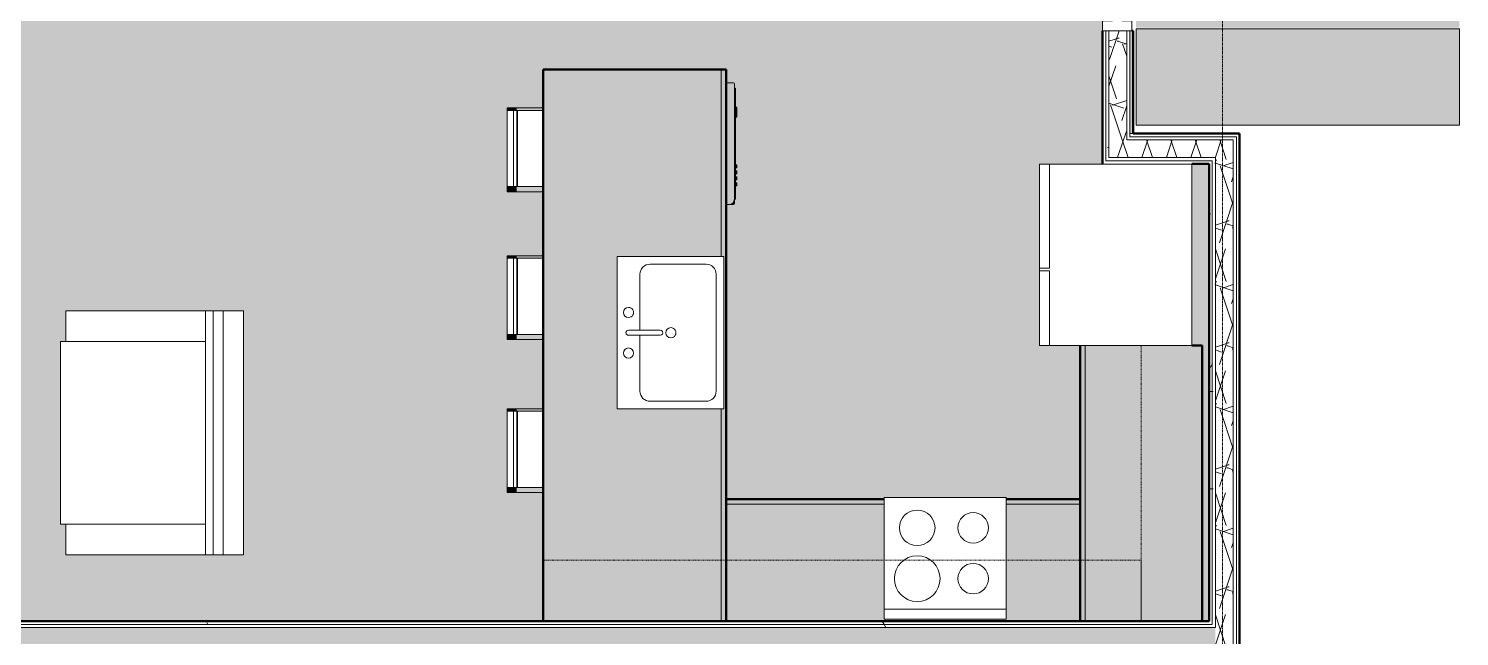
# Model space of a CAD drawing. Header units: inches. Extents: x -4294 to -464, y 9706 to 12475.
# Drawn here: x -3716.2 to -3434.7, y 10550.2 to 10669.8 of the extents above; entities that cross this region are included whole.
import ezdxf

# ---------------------------------------------------------------- set-up
doc = ezdxf.new("R2010")
doc.units = ezdxf.units.IN
doc.header["$MEASUREMENT"] = 0
doc.linetypes.add('Dash', pattern=[0.25, 0.125, -0.125])
doc.linetypes.add('Grid Line 1_2_', pattern=[0.875, 0.5, -0.125, 0.125, -0.125])
for name, color, linetype, lineweight in [('0-1', 7, 'Continuous', 5), ('0-2', 250, 'Continuous', 9), ('A-AREA-PATT-6', 41, 'Continuous', 9), ('A-DOOR', 31, 'Continuous', 13), ('A-DOOR-8', 31, 'Continuous', 20), ('A-DOOR-9', 31, 'Continuous', 9), ('A-DOOR-FRAM', 31, 'Continuous', 20), ('A-FLOR', 192, 'Continuous', 13), ('A-FLOR-4', 192, 'Continuous', 5), ('A-WALL', 113, 'Continuous', 13), ('A-WALL-PATT-5', 111, 'Continuous', 9), ('I-FURN', 30, 'Continuous', 9), ('I-FURN-1', 250, 'Continuous', 9), ('I-FURN-2', 9, 'Continuous', 9), ('I-WALL', 2, 'Continuous', 13), ('I-WALL-2', 2, 'Continuous', 50), ('P-SANR-FIXT-2', 250, 'Continuous', 9), ('Q-CASE-1', 9, 'Continuous', 9), ('Q-CASE-2', 90, 'Continuous', 50), ('Q-CASE-3', 250, 'Continuous', 9), ('Q-CASE-HDLN-1', 250, 'Dash', 9), ('Q-SPCQ-1', 250, 'Continuous', 9), ('Q-SPCQ-2', 8, 'Continuous', 9), ('S-GRID-1', 1, 'Grid Line 1_2_', 9)]:
    doc.layers.add(name, color=color, linetype=linetype, lineweight=lineweight)
pattern_1 = [(0, (0, 0), (38.4, 9.6), [1.584, -27.216, 1.584, -27.216, -153.6]), (0, (0, 0), (38.4, 9.6), [-57.6, 1.584, -56.016, 1.584, -27.216, -67.2]), (0, (0, 0), (38.4, 9.6), [-144, 1.584, -17.616, 1.584, -46.416]), (120, (14.4, 4.8), (-27.513844, 28.4553755), [1.584, -27.216, 1.584, -27.216, -153.6]), (120, (14.4, 4.8), (-27.513844, 28.4553755), [-57.6, 1.584, -56.016, 1.584, -27.216, -67.2]), (120, (14.4, 4.8), (-27.513844, 28.4553755), [-144, 1.584, -17.616, 1.584, -46.416]), (240, (19.2, 24), (-10.886156, -38.0553755), [1.584, -27.216, 1.584, -27.216, -153.6]), (240, (19.2, 24), (-10.886156, -38.0553755), [-57.6, 1.584, -56.016, 1.584, -27.216, -67.2]), (240, (19.2, 24), (-10.886156, -38.0553755), [-144, 1.584, -17.616, 1.584, -46.416])]
pattern_2 = [(161.57, (0.6, 0.6), (-4.80033747, -0.00041462), [0, -34.152, 3.792, 0]), (18.43, (-0.6, 0.6), (-4.80033747, 0.00041462), [0, -34.152, 3.792, 0]), (108.43, (0.6, 0.6), (2.39913218, -12.00105099), [11.382, -26.562]), (71.57, (-0.6, 0.6), (2.39913218, 12.00105099), [11.382, -26.562])]

# ---------------------------------------------------------------- blocks, each defined once
blk = doc.blocks.new('OD_CW_Base Cabinet - OD_CW_Base Cabinet-1862514-FLOOR PLAN - 3RD FLOOR')
at = {"layer": 'Q-CASE-1'}
for points in [[(109.34, 12), (0.74, 12), (0.74, 11), (37.56, 11), (37.56, 11.54), (67.56, 11.54), (67.56, 11), (109.34, 11)], [(109.34, -1.77), (109.34, 11), (67.56, 11), (67.56, -9.46), (37.56, -9.46), (37.56, 11), (0.74, 11), (0.74, -24), (109.34, -24)]]:
    blk.add_hatch(color=256, dxfattribs=at).paths.add_polyline_path(points, flags=0)
at = {"layer": 'Q-CASE-2'}
for p, q in [((0.74, -24), (0.74, 12)), ((0.74, 12), (109.34, 12)), ((109.34, -24), (0.74, -24))]:
    blk.add_line(p, q, dxfattribs=at)
at = {"layer": 'Q-CASE-3'}
for p, q in [((0.74, 11), (0.74, 12)), ((0.74, 12), (109.34, 12)), ((37.56, 11), (0.74, 11)), ((0.74, -24), (0.74, 11)), ((0.74, 11), (37.56, 11)), ((109.34, 11), (67.56, 11)), ((67.56, 11), (109.34, 11)), ((109.34, -24), (0.74, -24))]:
    blk.add_line(p, q, dxfattribs=at)
blk = doc.blocks.new('Refrigerator_-_Side-by-Side_6047 - 36_ X 30_-1372843-FLOOR PLAN - 3RD FLOOR')
at = {"layer": 'Q-SPCQ-1'}
for p, q in [((-17.88, 15.58), (17.87, 15.58)), ((-17.88, -14.42), (-17.88, 15.58)), ((-17.88, 15.58), (-3.13, 15.58)), ((-17.88, 15.58), (-17.88, 13.58)), ((-3.13, 13.58), (-3.13, 15.58)), ((-2.63, 15.58), (17.87, 15.58)), ((-2.63, 15.58), (-2.63, 13.58)), ((17.87, 15.58), (17.87, -14.42)), ((17.87, 13.58), (17.87, 15.58)), ((-3.13, 13.58), (-17.88, 13.58)), ((17.87, 13.58), (-2.63, 13.58)), ((17.87, -14.42), (-17.88, -14.42))]:
    blk.add_line(p, q, dxfattribs=at)
blk = doc.blocks.new('Range - 24_ x 24_-1372826-FLOOR PLAN - 3RD FLOOR')
at = {"layer": 'Q-SPCQ-1'}
for p, q in [((0, 0), (24, 0)), ((0, -24), (0, 0)), ((24, 0), (24, -24)), ((0, -22), (24, -22)), ((24, -24), (0, -24))]:
    blk.add_line(p, q, dxfattribs=at)
for centre, radius, start, end in [((6.5, -6), 3.5, 360, 180), ((17.5, -6), 3, 360, 180), ((6.5, -6), 3.5, 180, 0), ((17.5, -6), 3, 180, 0), ((6.5, -16), 4.5, 360, 180), ((17.5, -16), 3, 360, 180), ((6.5, -16), 4.5, 180, 0), ((17.5, -16), 3, 180, 0)]:
    blk.add_arc(centre, radius, start, end, dxfattribs=at)
blk = doc.blocks.new('OD_CW_Base Cabinet - OD_CW_Base Cabinet-1445614-FLOOR PLAN - 3RD FLOOR')
at = {"layer": 'Q-CASE-1'}
blk.add_hatch(color=256, dxfattribs=at).paths.add_polyline_path([(51.37, 24), (0.74, 24), (0.74, 1), (15.27, 1), (15.27, 23.62), (39.27, 23.62), (39.27, 1), (70.36, 1), (70.36, 24)], flags=0)
h = blk.add_hatch(color=256, dxfattribs=at)
h.paths.add_polyline_path([(51.37, 1), (39.27, 1), (39.27, 0), (70.36, 0), (70.36, 1)], flags=0)
h.paths.add_polyline_path([(0.74, 1), (0.74, 0), (15.27, 0), (15.27, 1), (8.74, 1)], flags=0)
at = {"layer": 'Q-CASE-2'}
for p, q in [((0.74, 24), (0.74, 0)), ((70.36, 0), (70.36, 24)), ((0.74, 0), (15.27, 0)), ((39.27, 0), (70.36, 0))]:
    blk.add_line(p, q, dxfattribs=at)
at = {"layer": 'Q-CASE-3'}
for p, q in [((0.74, 1), (0.74, 24)), ((70.36, 24), (70.36, 1)), ((0.74, 0), (0.74, 1)), ((0.74, 1), (15.27, 1)), ((15.27, 1), (0.74, 1)), ((15.27, 0), (0.74, 0)), ((39.27, 1), (70.36, 1)), ((70.36, 1), (39.27, 1)), ((70.36, 0), (39.27, 0)), ((70.36, 1), (70.36, 0))]:
    blk.add_line(p, q, dxfattribs=at)
blk = doc.blocks.new('OD_CW_Base Cabinet - OD_CW_Base Cabinet-1916523-FLOOR PLAN - 3RD FLOOR')
at = {"layer": 'Q-CASE-1'}
for points in [[(54.99, 4.5), (54.99, 24), (0.74, 24), (0.74, 1), (54.99, 1)], [(54.99, 0), (54.99, 1), (0.74, 1), (0.74, 0), (31.99, 0)]]:
    blk.add_hatch(color=256, dxfattribs=at).paths.add_polyline_path(points, flags=0)
at = {"layer": 'Q-CASE-2'}
for p, q in [((54.99, 24), (0.74, 24)), ((0.74, 24), (0.74, 22)), ((0.74, 0), (54.99, 0))]:
    blk.add_line(p, q, dxfattribs=at)
at = {"layer": 'Q-CASE-3'}
for p, q in [((0.74, 22), (0.74, 24)), ((0.74, 24), (54.99, 24)), ((0.74, 1), (54.99, 1)), ((54.99, 1), (0.74, 1)), ((54.99, 0), (0.74, 0))]:
    blk.add_line(p, q, dxfattribs=at)
blk = doc.blocks.new('Sink Kitchen-Single - 30_ x 21_-1372827-FLOOR PLAN - 3RD FLOOR')
at = {"layer": 'P-SANR-FIXT-2'}
for p, q in [((-14.38, 10.41), (15.62, 10.41)), ((-14.38, -10.59), (-14.38, 10.41)), ((-10.88, 8.91), (12.12, 8.91)), ((15.62, 10.41), (15.62, -10.59)), ((-12.88, -4.09), (-12.88, 6.91)), ((14.12, 6.91), (14.12, -4.09)), ((0.12, -8.34), (0.12, -2.09)), ((1.12, -8.34), (1.12, -2.09)), ((0.12, -6.09), (-10.88, -6.09)), ((12.12, -6.09), (1.12, -6.09)), ((15.62, -10.59), (-14.38, -10.59))]:
    blk.add_line(p, q, dxfattribs=at)
for centre, radius, start, end in [((-10.88, 6.91), 2, 90, 180), ((12.12, 6.91), 2, 360, 90), ((0.62, 0), 1, 360, 180), ((0.62, 0), 1, 180, 0), ((0.62, -2.09), 0.5, 360, 180), ((-10.88, -4.09), 2, 180, 270), ((12.12, -4.09), 2, 270, 0), ((-3.38, -8.34), 1, 360, 180), ((-3.38, -8.34), 1, 180, 0), ((0.62, -8.34), 0.5, 180, 0), ((4.62, -8.34), 1, 0, 180), ((4.62, -8.34), 1, 180, 0)]:
    blk.add_arc(centre, radius, start, end, dxfattribs=at)
blk = doc.blocks.new('Dishwasher_15404 - 34_ counter-1372825-FLOOR PLAN - 3RD FLOOR')
at = {"layer": 'Q-SPCQ-2'}
for points in [[(25.25, -24), (26.08, -23.96), (26.34, -23.86), (26.68, -23.53), (26.73, -23.46), (26.84, -23.21), (26.87, -22.91), (26.87, -0.2), (26.68, 0), (25.25, 0), (25.25, -23.49)], [(27.12, -22.91), (27.12, -1.09), (26.87, -1.09), (26.87, -22.91)], [(27.37, -5.81), (27.37, -4.86), (27.12, -4.86), (27.12, -5.81)], [(27.37, -6.76), (27.37, -5.81), (27.12, -5.81), (27.12, -6.76)], [(27.37, -16.74), (27.37, -16.15), (27.12, -16.15), (27.12, -16.74)], [(27.37, -17.92), (27.37, -17.33), (27.12, -17.33), (27.12, -17.92)], [(27.37, -19.1), (27.37, -18.51), (27.12, -18.51), (27.12, -19.1)], [(27.37, -20.28), (27.37, -19.69), (27.12, -19.69), (27.12, -20.28)], [(25.8, -24), (26.68, -24), (26.82, -23.94), (26.87, -23.69), (26.84, -23.21), (26.68, -23.53), (26.56, -23.69), (26.3, -23.87), (26.08, -23.96)]]:
    blk.add_hatch(color=256, dxfattribs=at).paths.add_polyline_path(points, flags=0)
at = {"layer": 'Q-SPCQ-1'}
for p, q in [((26.68, 0), (25.25, 0)), ((26.87, -22.93), (26.87, -0.2)), ((27.12, -1.09), (26.87, -1.09)), ((27.12, -1.09), (27.12, -22.91)), ((27.37, -4.82), (27.12, -4.82)), ((27.37, -4.86), (27.37, -5.81)), ((27.12, -6.79), (27.37, -6.79)), ((27.37, -5.81), (27.37, -6.76)), ((27.37, -16.15), (27.12, -16.15)), ((27.12, -16.74), (27.37, -16.74)), ((27.37, -16.15), (27.37, -16.74)), ((27.37, -17.33), (27.12, -17.33)), ((27.12, -17.92), (27.37, -17.92)), ((27.37, -18.51), (27.12, -18.51)), ((27.12, -19.1), (27.37, -19.1)), ((27.37, -19.69), (27.12, -19.69)), ((27.37, -17.33), (27.37, -17.92)), ((27.37, -18.51), (27.37, -19.1)), ((27.37, -19.69), (27.37, -20.28)), ((27.12, -20.28), (27.37, -20.28)), ((25.25, -24), (25.8, -24)), ((25.8, -24), (26.68, -24)), ((27.12, -22.91), (26.87, -22.91)), ((26.87, -23.8), (26.87, -22.93))]:
    blk.add_line(p, q, dxfattribs=at)
for centre, radius, start, end in [((26.68, -0.2), 0.197, 360, 90), ((26.68, -0.2), 0.197, 0, 90), ((25.8, -22.93), 1.07, 270, 0), ((26.68, -23.8), 0.197, 270, 0)]:
    blk.add_arc(centre, radius, start, end, dxfattribs=at)
blk = doc.blocks.new('OD_CW_Upper Cabinet - OD_CW_Upper Cabinet-1916543-FLOOR PLAN - 3RD FLOOR')
at = {"layer": 'Q-CASE-HDLN-1'}
for p, q in [((0.74, -24), (0.74, -12)), ((0.74, -12), (118.36, -12)), ((118.36, -12), (118.36, -24)), ((118.36, -24), (0.74, -24))]:
    blk.add_line(p, q, dxfattribs=at)
blk = doc.blocks.new('Bar_Stool_6722_1_ - Bar_Stool_6722_1_-1372833-FLOOR PLAN - 3RD FLOOR')
at = {"layer": 'I-FURN-2'}
for points in [[(0, -0.6), (0, -0.98), (1, -0.94), (1, 0), (0, 0), (0, -0.46)], [(16, -0.94), (16, -0.98), (16.5, -0.94), (16.5, 0), (16, 0), (16, -0.62)], [(0, -1.4), (0, -1.78), (1, -1.73), (1, -0.98), (0, -0.98), (0, -1.3)], [(0, -2.03), (0, -7.07), (1, -7.07), (1, -1.78), (0, -1.78)], [(16, -1.3), (16, -1.78), (16.5, -1.73), (16.5, -0.98), (16, -0.98), (16, -1.24)], [(16, -6.94), (16, -7.07), (16.5, -7.07), (16.5, -1.78), (16, -1.78), (16, -2.03)]]:
    blk.add_hatch(color=256, dxfattribs=at).paths.add_polyline_path(points, flags=0)
at = {"layer": 'I-FURN-1'}
for p, q in [((1, 0), (0, 0)), ((0, 0), (0, -0.98)), ((0, -0.98), (1, -0.98)), ((0, -0.98), (0, -1.78)), ((0, -1.78), (1, -1.78)), ((0, -7.07), (0, -1.78)), ((1, -1.24), (1, 0)), ((16, 0), (1, 0)), ((1, -1.91), (1, -1.24)), ((16, -1.24), (1, -1.24)), ((1, -1.91), (16, -1.91)), ((1, -2.03), (1, -1.91)), ((1, -7.07), (1, -2.03)), ((1, -2.03), (16, -2.03)), ((16.5, 0), (16, 0)), ((16, 0), (16, -1.24)), ((16, -0.98), (16.5, -0.98)), ((16, -1.24), (16, -1.91)), ((16, -1.78), (16.5, -1.78)), ((16, -1.91), (16, -2.03)), ((16, -2.03), (16, -7.07)), ((16.5, -0.98), (16.5, 0)), ((16.5, -1.78), (16.5, -0.98)), ((16.5, -1.78), (16.5, -7.07))]:
    blk.add_line(p, q, dxfattribs=at)
blk = doc.blocks.new('OD_CW_Upper Cabinet - OD_CW_Upper Cabinet-1916511-FLOOR PLAN - 3RD FLOOR')
at = {"layer": 'Q-CASE-HDLN-1'}
for p, q in [((0.74, -24), (0.74, -12)), ((0.74, -12), (54.99, -12)), ((54.99, -12), (54.99, -24)), ((54.99, -24), (0.74, -24))]:
    blk.add_line(p, q, dxfattribs=at)
blk = doc.blocks.new('Couch-Both_Arms-Generic - 2-1523460-FLOOR PLAN - 3RD FLOOR')
at = {"layer": 'I-FURN'}
for p, q in [((-24, 17.5), (-18, 17.5)), ((-24, -10), (-24, 17.5)), ((-18, 18.5), (18, 18.5)), ((-18, 17.5), (-18, 18.5)), ((-18, 17.5), (-18, -10)), ((18, 18.5), (18, 17.5)), ((18, 17.5), (24, 17.5)), ((18, -10), (18, 17.5)), ((24, 17.5), (24, -10)), ((-24, -10), (24, -10)), ((-24, -13.5), (-24, -10)), ((24, -10), (24, -13.5)), ((-24, -11.5), (24, -11.5)), ((-24, -13.5), (24, -13.5)), ((24, -13.5), (-24, -13.5))]:
    blk.add_line(p, q, dxfattribs=at)
at = {"layer": 'I-FURN-1'}
for p, q in [((-24, -17.5), (-24, -13.5)), ((24, -13.5), (24, -17.5)), ((24, -17.5), (-24, -17.5))]:
    blk.add_line(p, q, dxfattribs=at)
blk = doc.blocks.new('CTR - 1st Phase - Unit Layouts_rvt-1-FLOOR PLAN - 3RD FLOOR')
at = {"layer": '0-2'}
for name, p, rotation in [('OD_CW_Base Cabinet - OD_CW_Base Cabinet-1862514-FLOOR PLAN - 3RD FLOOR', (-3590.97, 10662.53), 269.9999999999955), ('Bar_Stool_6722_1_ - Bar_Stool_6722_1_-1372833-FLOOR PLAN - 3RD FLOOR', (-3622.05, 10637.74), 89.99999999990284), ('Refrigerator_-_Side-by-Side_6047 - 36_ X 30_-1372843-FLOOR PLAN - 3RD FLOOR', (-3501.77, 10625.31), 89.99999999999746), ('Bar_Stool_6722_1_ - Bar_Stool_6722_1_-1372833-FLOOR PLAN - 3RD FLOOR', (-3622.05, 10608.62), 89.99999999990284), ('Sink Kitchen-Single - 30_ x 21_-1372827-FLOOR PLAN - 3RD FLOOR', (-3589.84, 10610.59), 269.9999999999953), ('Couch-Both_Arms-Generic - 2-1523460-FLOOR PLAN - 3RD FLOOR', (-3691.4, 10590.26), 90.00000000000914), ('OD_CW_Base Cabinet - OD_CW_Base Cabinet-1916523-FLOOR PLAN - 3RD FLOOR', (-3509.35, 10608.18), 270.0000000000001), ('OD_CW_Upper Cabinet - OD_CW_Upper Cabinet-1916511-FLOOR PLAN - 3RD FLOOR', (-3509.35, 10552.45), 89.99999999998816), ('Bar_Stool_6722_1_ - Bar_Stool_6722_1_-1372833-FLOOR PLAN - 3RD FLOOR', (-3622.05, 10578.5), 89.99999999990284), ('OD_CW_Base Cabinet - OD_CW_Base Cabinet-1445614-FLOOR PLAN - 3RD FLOOR', (-3508.61, 10577.19), 180)]:
    blk.add_blockref(name, p, dxfattribs=dict(at, rotation=rotation))
for name, p in [('Dishwasher_15404 - 34_ counter-1372825-FLOOR PLAN - 3RD FLOOR', (-3604.22, 10659.19)), ('Range - 24_ x 24_-1372826-FLOOR PLAN - 3RD FLOOR', (-3547.88, 10577.56)), ('OD_CW_Upper Cabinet - OD_CW_Upper Cabinet-1916543-FLOOR PLAN - 3RD FLOOR', (-3615.71, 10577.19))]:
    blk.add_blockref(name, p, dxfattribs=at)
blk = doc.blocks.new('CTR - 1st Phase - Shell_rvt-1-FLOOR PLAN - 3RD FLOOR')
at = {"layer": 'S-GRID-1'}
blk.add_line((-3481.32, 9836.18), (-3481.32, 12413.74), dxfattribs=at)
blk = doc.blocks.new('HOLLOW METAL - UNIT DOOR-2058696-FLOOR PLAN - 3RD FLOOR')
at = {"layer": 'A-DOOR-8'}
for p, q in [((18, 39.25), (16.25, 39.25)), ((16.25, 39.25), (16.25, 3.25)), ((18, 3.25), (18, 39.25)), ((16.25, 3.25), (18, 3.25))]:
    blk.add_line(p, q, dxfattribs=at)
at = {"layer": 'A-DOOR-9'}
blk.add_arc((18, 3.25), 36, 90, 180, dxfattribs=at)
at = {"layer": 'A-DOOR-FRAM'}
for p, q in [((-18, 3.25), (-20, 3.25)), ((-20, 3.25), (-20, -2.5)), ((-18, 1.3125), (-18, 3.25)), ((18, 3.25), (18, 1.3125)), ((20, 3.25), (18, 3.25)), ((20, -2.5), (20, 3.25)), ((-17.375, 1.3125), (-18, 1.3125)), ((-17.375, -0.5625), (-17.375, 1.3125)), ((18, 1.3125), (17.375, 1.3125)), ((17.375, 1.3125), (17.375, -0.5625)), ((-20, -2.5), (-18, -2.5)), ((-18, -2.5), (-18, -0.5625)), ((-18, -0.5625), (-17.375, -0.5625)), ((17.375, -0.5625), (18, -0.5625)), ((18, -0.5625), (18, -2.5)), ((18, -2.5), (20, -2.5))]:
    blk.add_line(p, q, dxfattribs=at)

msp = doc.modelspace()

# ---------------------------------------------------------------- hatches: boundary and pattern name
at = {"layer": 'A-AREA-PATT-6'}
h = msp.add_hatch(color=256, dxfattribs=at)
h.paths.add_polyline_path([(-3718.9018, 10553.1894), (-3614.9737, 10553.1894), (-3614.9737, 10578.4982), (-3622.0482, 10578.4982), (-3622.0482, 10594.9982), (-3614.9737, 10594.9982), (-3614.9737, 10608.6195), (-3622.0482, 10608.6195), (-3622.0482, 10625.1195), (-3614.9737, 10625.1195), (-3614.9737, 10637.7408), (-3622.0482, 10637.7408), (-3622.0482, 10654.2408), (-3614.9737, 10654.2408), (-3614.9737, 10661.7894), (-3578.9737, 10661.7894), (-3578.9737, 10659.1894), (-3577.5456, 10659.1894), (-3577.3487, 10658.9925), (-3577.3487, 10658.0965), (-3577.0987, 10658.0965), (-3577.0987, 10654.3318), (-3576.8487, 10654.3318), (-3576.8487, 10652.4304), (-3577.0987, 10652.4304), (-3577.0987, 10643.0394), (-3576.8487, 10643.0394), (-3576.8487, 10642.4488), (-3577.0987, 10642.4488), (-3577.0987, 10641.8583), (-3576.8487, 10641.8583), (-3576.8487, 10641.2677), (-3577.0987, 10641.2677), (-3577.0987, 10640.6772), (-3576.8487, 10640.6772), (-3576.8487, 10640.0866), (-3577.0987, 10640.0866), (-3577.0987, 10639.4961), (-3576.8487, 10639.4961), (-3576.8487, 10638.9055), (-3577.0987, 10638.9055), (-3577.0987, 10636.2823), (-3577.3487, 10636.2612), (-3577.3708, 10635.333), (-3577.4064, 10635.2471), (-3577.5456, 10635.1894), (-3578.9737, 10635.1894), (-3578.9737, 10577.1894), (-3547.8789, 10577.1894), (-3547.8789, 10577.5644), (-3523.8789, 10577.5644), (-3523.8789, 10577.1894), (-3509.3487, 10577.1894), (-3509.3487, 10607.4394), (-3517.3487, 10607.4394), (-3517.3487, 10643.1894), (-3504.9237, 10643.1894), (-3504.9237, 10671.3894), (-3502.9862, 10671.3894), (-3502.9862, 10672.0144), (-3501.9237, 10672.0144), (-3501.9237, 10706.7644), (-3502.9862, 10706.7644), (-3502.9862, 10707.3894), (-3504.9237, 10707.3894), (-3504.9237, 10711.6394), (-3520.7487, 10711.6394), (-3520.7487, 10720.3519), (-3519.7487, 10720.3519), (-3519.7487, 10722.3519), (-3517.8112, 10722.3519), (-3517.8112, 10722.9769), (-3515.9362, 10722.9769), (-3515.9362, 10722.3519), (-3513.9987, 10722.3519), (-3513.9987, 10720.3519), (-3515.9987, 10720.3519), (-3515.9987, 10716.3894), (-3483.9737, 10716.3894), (-3483.977, 10769.0644), (-3515.9987, 10769.0644), (-3515.9987, 10760.3519), (-3513.9987, 10760.3519), (-3513.9987, 10758.3519), (-3515.9362, 10758.3519), (-3515.9362, 10757.7269), (-3517.8112, 10757.7269), (-3517.8112, 10758.3519), (-3519.7487, 10758.3519), (-3519.7487, 10760.3519), (-3520.7487, 10760.3519), (-3520.7487, 10769.0644), (-3538.3737, 10769.0644), (-3538.3737, 10773.8144), (-3483.9737, 10773.8144), (-3483.9737, 10835.1894), (-3518.0987, 10835.1894), (-3518.0987, 10833.0535), (-3522.8487, 10833.0535), (-3522.8487, 10835.1894), (-3528.8725, 10835.1894), (-3528.9056, 10827.2118), (-3528.9995, 10826.4988), (-3529.3717, 10825.6001), (-3529.9639, 10824.8283), (-3530.7356, 10824.2362), (-3531.6343, 10823.8639), (-3532.675, 10823.737), (-3533.9871, 10823.737), (-3533.6394, 10820.7132), (-3532.4176, 10819.6602), (-3531.8808, 10818.7132), (-3531.523, 10817.2037), (-3531.4359, 10816.7094), (-3531.3487, 10815.7132), (-3531.523, 10813.7208), (-3532.061, 10811.7132), (-3532.7889, 10809.7132), (-3533.7215, 10807.7132), (-3535.109, 10805.7132), (-3536.109, 10804.7132), (-3536.975, 10804.2132), (-3538.3487, 10803.7132), (-3539.3487, 10803.7132), (-3540.7225, 10804.2132), (-3541.5885, 10804.7132), (-3542.5885, 10805.7132), (-3544.0581, 10807.8894), (-3544.9085, 10809.7132), (-3545.6365, 10811.7132), (-3546.1744, 10813.7208), (-3546.3487, 10815.7132), (-3546.1744, 10817.2037), (-3546.0846, 10817.7132), (-3545.8166, 10818.7132), (-3545.2499, 10819.7132), (-3544.0581, 10820.7132), (-3543.7104, 10823.737), (-3545.0987, 10823.737), (-3546.0632, 10823.8639), (-3546.9618, 10824.2362), (-3547.7336, 10824.8283), (-3548.3257, 10825.6001), (-3548.698, 10826.4988), (-3548.825, 10827.4632), (-3548.825, 10835.1894), (-3556.8487, 10835.1894), (-3556.8487, 10811.1894), (-3615.2487, 10811.1894), (-3615.2487, 10810.8144), (-3619.9987, 10810.8144), (-3619.9987, 10835.1894), (-3851.8487, 10835.1894), (-3851.8487, 10743.5995), (-3819.5737, 10743.5995), (-3819.5737, 10737.5519), (-3824.3237, 10737.5519), (-3824.3237, 10738.8495), (-3852.4737, 10738.8495), (-3852.4737, 10741.8144), (-3855.7237, 10741.8144), (-3855.7237, 10703.7894), (-3852.4737, 10703.7894), (-3852.4737, 10708.5394), (-3709.7987, 10708.5394), (-3709.7987, 10703.7894), (-3851.8487, 10703.7894), (-3851.8487, 10553.1894), (-3800.412, 10553.1894), (-3800.412, 10569.3144), (-3782.412, 10569.3144), (-3782.412, 10565.3144), (-3746.412, 10565.3144), (-3746.412, 10569.3144), (-3728.412, 10569.3144), (-3728.412, 10553.1894), (-3724.9018, 10553.1894)], flags=0)
h.paths.add_polyline_path([(-3483.9737, 10553.1894), (-3483.9737, 10643.1894), (-3487.3487, 10643.1894), (-3487.3487, 10607.4394), (-3485.3487, 10607.4394), (-3485.3487, 10553.1894)], flags=0)
h.paths.add_polyline_path([(-3840.4018, 10566.2644), (-3847.9018, 10566.2644), (-3847.9018, 10614.2644), (-3812.9018, 10614.2644), (-3812.9018, 10608.2644), (-3811.9018, 10608.2644), (-3811.9018, 10572.2644), (-3812.9018, 10572.2644), (-3812.9018, 10566.2644), (-3835.6265, 10566.2644)], flags=0)
h.paths.add_polyline_path([(-3681.4911, 10566.2644), (-3708.9018, 10566.2644), (-3708.9018, 10572.2644), (-3709.9018, 10572.2644), (-3709.9018, 10608.2644), (-3708.9018, 10608.2644), (-3708.9018, 10614.2644), (-3673.9018, 10614.2644), (-3673.9018, 10566.2644), (-3681.4018, 10566.2644)], flags=0)
h.paths.add_polyline_path([(-3796.9018, 10617.5894), (-3796.9018, 10618.5894), (-3802.9018, 10618.5894), (-3802.9018, 10653.5894), (-3718.9018, 10653.5894), (-3718.9018, 10618.5894), (-3724.9018, 10618.5894), (-3724.9018, 10617.5894), (-3780.4976, 10617.5894)], flags=0)
h.paths.add_polyline_path([(-3591.2487, 10703.7894), (-3673.7987, 10703.7894), (-3673.7987, 10708.5394), (-3648.7487, 10708.5394), (-3648.7487, 10715.4144), (-3649.4987, 10715.4144), (-3649.4987, 10717.9144), (-3648.7487, 10717.9144), (-3648.7487, 10718.1644), (-3647.3737, 10718.1644), (-3647.3737, 10738.1644), (-3648.7487, 10738.1644), (-3648.7877, 10760.4144), (-3649.4987, 10760.4144), (-3649.4987, 10762.9144), (-3648.7487, 10762.9144), (-3648.7487, 10773.8144), (-3619.9987, 10773.8144), (-3619.9987, 10776.8144), (-3615.2487, 10776.8144), (-3615.2487, 10773.8144), (-3570.3737, 10773.8144), (-3570.3737, 10769.0644), (-3586.4987, 10769.0644), (-3586.4987, 10762.9144), (-3585.7487, 10762.9144), (-3585.7487, 10760.4144), (-3586.4987, 10760.4144), (-3586.4987, 10760.1644), (-3587.8737, 10760.1644), (-3587.8737, 10740.1644), (-3586.4987, 10740.1644), (-3586.462, 10717.9144), (-3585.7487, 10717.9144), (-3585.7487, 10715.4144), (-3586.4987, 10715.4144), (-3586.4987, 10703.7894), (-3590.6237, 10703.7894)], flags=0)
h.paths.add_polyline_path([(-3537.0199, 10705.6394), (-3540.9237, 10705.6394), (-3540.9237, 10707.3894), (-3504.9237, 10707.3894), (-3504.9237, 10705.6394)], flags=0)
h.paths.add_polyline_path([(-3615.1109, 10708.5394), (-3591.2487, 10708.5394), (-3591.2487, 10715.4144), (-3591.9987, 10715.4144), (-3591.9987, 10717.9144), (-3591.2487, 10717.9144), (-3591.2487, 10718.1644), (-3587.8737, 10718.1644), (-3587.8737, 10738.1644), (-3589.2487, 10738.1644), (-3589.2487, 10760.1644), (-3591.2487, 10760.1644), (-3591.2487, 10760.4144), (-3591.9987, 10760.4144), (-3591.9987, 10762.9144), (-3591.2487, 10762.9144), (-3591.2487, 10769.0644), (-3615.2487, 10769.0644), (-3615.2487, 10708.5394)], flags=0)
h.paths.add_polyline_path([(-3619.9987, 10708.5394), (-3619.9987, 10769.0644), (-3643.9987, 10769.0644), (-3643.9987, 10762.9144), (-3643.2487, 10762.9144), (-3643.2487, 10760.4144), (-3643.9987, 10760.4144), (-3643.9987, 10760.1644), (-3647.3737, 10760.1644), (-3647.3737, 10740.1644), (-3645.9987, 10740.1644), (-3645.9987, 10718.1644), (-3643.9987, 10718.1644), (-3643.9444, 10717.9144), (-3643.2487, 10717.9144), (-3643.2487, 10715.4144), (-3643.9987, 10715.4144), (-3643.9987, 10708.5394), (-3641.4706, 10708.5394)], flags=0)
h.paths.add_polyline_path([(-3851.4737, 10708.8019), (-3851.4737, 10736.8019), (-3826.2237, 10736.8019), (-3826.2237, 10727.2934), (-3825.7237, 10727.2684), (-3825.7237, 10726.8104), (-3826.2237, 10726.8104), (-3826.2237, 10710.5391), (-3825.7237, 10710.5017), (-3825.7237, 10709.8147), (-3826.2237, 10709.8147), (-3826.2237, 10708.8019), (-3850.4737, 10708.8019)], flags=0)
h.paths.add_polyline_path([(-3504.9237, 10741.957), (-3512.4144, 10741.957), (-3512.4144, 10766.957), (-3486.4144, 10766.957), (-3486.4144, 10741.957), (-3504.8531, 10741.957)], flags=0)
h.paths.add_polyline_path([(-3786.4337, 10753.0019), (-3786.4337, 10833.0019), (-3708.4337, 10833.0019), (-3708.4337, 10753.0019), (-3780.4976, 10753.0019)], flags=0)
h.paths.add_polyline_path([(-3519.7487, 10756.6019), (-3555.7487, 10756.6019), (-3555.7487, 10758.3519), (-3519.7487, 10758.3519), (-3519.7487, 10757.7269)], flags=0)
h.paths.add_polyline_path([(-3487.1939, 10807.9285), (-3522.8487, 10807.9285), (-3522.8487, 10813.0535), (-3518.0987, 10813.0535), (-3518.0987, 10812.6785), (-3485.5987, 10812.6785), (-3485.5987, 10807.9285), (-3486.0536, 10807.9285)], flags=0)
h.paths.add_polyline_path([(-3790.4337, 10814.5019), (-3808.4337, 10814.5019), (-3808.4337, 10832.5019), (-3790.4337, 10832.5019), (-3790.4337, 10814.9973)], flags=0)
h.paths.add_polyline_path([(-3688.5018, 10814.5019), (-3706.5018, 10814.5019), (-3706.5018, 10832.5019), (-3688.5018, 10832.5019), (-3688.5018, 10828.7786)], flags=0)
at = {"layer": 'A-FLOR-4'}
h = msp.add_hatch(color=256, dxfattribs=at)
h.paths.add_polyline_path([(-3498.3323, 10650.8579), (-3434.7237, 10650.8579), (-3434.7237, 10669.8079), (-3498.3323, 10669.8079), (-3498.3323, 10661.1393)], flags=0)
h.paths.add_polyline_path([(-3479.2237, 10670.0579), (-3434.7237, 10670.0579), (-3434.7237, 10708.2079), (-3498.3323, 10708.2079), (-3498.3323, 10670.0579)], flags=0)
h.paths.add_polyline_path([(-3477.9737, 10708.4579), (-3434.7237, 10708.4579), (-3434.7237, 10727.4079), (-3477.9737, 10727.4079), (-3477.9737, 10710.3894)], flags=0)
at = {"layer": 'A-WALL-PATT-5'}
h = msp.add_hatch(dxfattribs=at)
h.set_pattern_fill('FP_1', color=256, style=0, pattern_type=2)
h.set_pattern_definition(pattern_1)
h.paths.add_polyline_path([(-3504.2987, 10644.4394), (-3503.6737, 10644.4394), (-3503.6737, 10669.3894), (-3504.2987, 10669.3894), (-3504.2987, 10645.0373)], flags=0)
h.paths.add_polyline_path([(-3503.6737, 10709.3894), (-3503.6737, 10711.6394), (-3504.2987, 10711.6394), (-3504.2987, 10709.3894)], flags=0)
h = msp.add_hatch(dxfattribs=at)
h.set_pattern_fill('FP_4', color=256, style=0, pattern_type=2)
h.set_pattern_definition(pattern_2)
h.paths.add_polyline_path([(-3503.6737, 10647.9394), (-3500.1737, 10647.9394), (-3500.1737, 10669.3894), (-3503.6737, 10669.3894), (-3503.6737, 10648.4857)], flags=0)
h.paths.add_polyline_path([(-3503.6737, 10709.3894), (-3500.1737, 10709.3894), (-3500.1737, 10711.6394), (-3503.6737, 10711.6394), (-3503.6737, 10710.3894)], flags=0)
h = msp.add_hatch(dxfattribs=at)
h.set_pattern_fill('FP_1', color=256, style=0, pattern_type=2)
h.set_pattern_definition(pattern_1)
h.paths.add_polyline_path([(-3479.2075, 10413.4144), (-3478.5987, 10413.4144), (-3478.5987, 10648.5644), (-3479.2237, 10648.5644), (-3479.2237, 10413.4144)], flags=0)
h = msp.add_hatch(dxfattribs=at)
h.set_pattern_fill('FP_1', color=256, style=0, pattern_type=2)
h.set_pattern_definition(pattern_1)
h.paths.add_polyline_path([(-3478.5987, 10412.7894), (-3477.9737, 10412.7894), (-3477.9737, 10649.1894), (-3478.5987, 10649.1894), (-3478.5987, 10413.4144)], flags=0)
h = msp.add_hatch(dxfattribs=at)
h.set_pattern_fill('FP_4', color=256, style=0, pattern_type=2)
h.set_pattern_definition(pattern_2)
h.paths.add_polyline_path([(-3482.7237, 10644.4394), (-3482.7237, 10647.9394), (-3503.6737, 10647.9394), (-3503.6737, 10644.4394), (-3483.3487, 10644.4394)], flags=0)
h = msp.add_hatch(dxfattribs=at)
h.set_pattern_fill('FP_4', color=256, style=0, pattern_type=2)
h.set_pattern_definition(pattern_2)
h.paths.add_polyline_path([(-3482.7069, 10414.0394), (-3479.2237, 10414.0394), (-3479.2237, 10647.9394), (-3482.7237, 10647.9394), (-3482.7237, 10414.0394)], flags=0)
h = msp.add_hatch(dxfattribs=at)
h.set_pattern_fill('FP_1', color=256, style=0, pattern_type=2)
h.set_pattern_definition(pattern_1)
h.paths.add_polyline_path([(-3483.3487, 10418.1644), (-3483.3487, 10547.8144), (-3483.9737, 10547.8144), (-3483.9737, 10418.1644)], flags=0)
h.paths.add_polyline_path([(-3483.3487, 10552.5644), (-3483.3487, 10643.8144), (-3483.9737, 10643.8144), (-3483.9737, 10552.5644)], flags=0)
h = msp.add_hatch(dxfattribs=at)
h.set_pattern_fill('FP_1', color=256, style=0, pattern_type=2)
h.set_pattern_definition(pattern_1)
h.paths.add_polyline_path([(-3483.3457, 10417.5394), (-3482.7237, 10417.5394), (-3482.7237, 10548.4394), (-3483.3487, 10548.4394), (-3483.3487, 10417.5394)], flags=0)
h.paths.add_polyline_path([(-3482.7237, 10551.9394), (-3482.7237, 10644.4394), (-3483.3487, 10644.4394), (-3483.3487, 10551.9394)], flags=0)
h = msp.add_hatch(dxfattribs=at)
h.set_pattern_fill('FP_1', color=256, style=0, pattern_type=2)
h.set_pattern_definition(pattern_1)
h.paths.add_polyline_path([(-3851.8487, 10552.5644), (-3483.9737, 10552.5644), (-3483.9737, 10553.1894), (-3852.4737, 10553.1894), (-3852.4737, 10552.5644)], flags=0)
h = msp.add_hatch(dxfattribs=at)
h.set_pattern_fill('FP_1', color=256, style=0, pattern_type=2)
h.set_pattern_definition(pattern_1)
h.paths.add_polyline_path([(-3483.3487, 10551.9394), (-3483.3487, 10552.5644), (-3852.4737, 10552.5644), (-3852.4737, 10551.9394), (-3483.9737, 10551.9394)], flags=0)
h = msp.add_hatch(dxfattribs=at)
h.set_pattern_fill('FP_4', color=256, style=0, pattern_type=2)
h.set_pattern_definition(pattern_2)
h.paths.add_polyline_path([(-3483.3487, 10548.4394), (-3482.7237, 10548.4394), (-3482.7237, 10551.9394), (-3852.4737, 10551.9394), (-3852.4737, 10548.4394), (-3483.9737, 10548.4394)], flags=0)
at = {"layer": 'I-WALL'}
h = msp.add_hatch(color=256, dxfattribs=at)
h.paths.add_polyline_path([(-3498.9237, 10649.1894), (-3498.9237, 10669.3894), (-3499.5487, 10669.3894), (-3499.5487, 10649.1894)], flags=0)
h.paths.add_polyline_path([(-3498.9237, 10709.3894), (-3498.9237, 10710.3894), (-3499.5487, 10710.3894), (-3499.5487, 10709.3894), (-3499.1737, 10709.3894)], flags=0)

# ---------------------------------------------------------------- linework, layer by layer
at = {"layer": 'A-FLOR'}
for p, q in [((-3434.7237, 10669.8079), (-3498.3323, 10669.8079)), ((-3498.3323, 10669.8079), (-3498.3323, 10650.8579)), ((-3434.7237, 10650.8579), (-3434.7237, 10669.8079)), ((-3498.3323, 10650.8579), (-3434.7237, 10650.8579))]:
    msp.add_line(p, q, dxfattribs=at)
at = {"layer": 'A-WALL'}
for p, q in [((-3504.2987, 10669.3894), (-3504.2987, 10643.8144)), ((-3503.6737, 10669.3894), (-3503.6737, 10644.4394)), ((-3500.1737, 10669.3894), (-3500.1737, 10647.9394)), ((-3499.5487, 10669.3894), (-3499.5487, 10648.5644)), ((-3499.5487, 10649.1894), (-3498.9237, 10649.1894)), ((-3478.5987, 10648.5644), (-3499.5487, 10648.5644)), ((-3478.5987, 10413.4144), (-3478.5987, 10648.5644)), ((-3479.2237, 10647.9394), (-3500.1737, 10647.9394)), ((-3479.2237, 10414.0394), (-3479.2237, 10647.9394)), ((-3483.3487, 10643.8144), (-3504.2987, 10643.8144)), ((-3482.7237, 10644.4394), (-3503.6737, 10644.4394)), ((-3483.3487, 10552.5644), (-3483.3487, 10643.8144)), ((-3482.7237, 10551.9394), (-3482.7237, 10644.4394)), ((-3483.3487, 10552.5644), (-3852.4737, 10552.5644)), ((-3482.7237, 10551.9394), (-3852.4737, 10551.9394))]:
    msp.add_line(p, q, dxfattribs=at)
at = {"layer": 'I-WALL-2'}
for p, q in [((-3504.9237, 10669.3894), (-3504.9237, 10643.1894)), ((-3498.9237, 10669.3894), (-3499.1737, 10669.3894)), ((-3498.9237, 10649.1894), (-3498.9237, 10669.3894)), ((-3477.9737, 10649.1894), (-3498.9237, 10649.1894)), ((-3477.9737, 10412.7894), (-3477.9737, 10649.1894)), ((-3487.3487, 10643.1894), (-3483.9737, 10643.1894)), ((-3483.9737, 10643.1894), (-3483.9737, 10553.1894)), ((-3483.9737, 10553.1894), (-3745.412, 10553.1894))]:
    msp.add_line(p, q, dxfattribs=at)

# ---------------------------------------------------------------- block references
at = {"layer": '0-1'}
for name in ['CTR - 1st Phase - Shell_rvt-1-FLOOR PLAN - 3RD FLOOR', 'CTR - 1st Phase - Unit Layouts_rvt-1-FLOOR PLAN - 3RD FLOOR']:
    msp.add_blockref(name, (0, 0), dxfattribs=at)
at = {"layer": 'A-DOOR', "rotation": 89.999999999997}
msp.add_blockref('HOLLOW METAL - UNIT DOOR-2058696-FLOOR PLAN - 3RD FLOOR', (-3501.6737, 10689.3894), dxfattribs=at)

doc.saveas('drawing.dxf')
